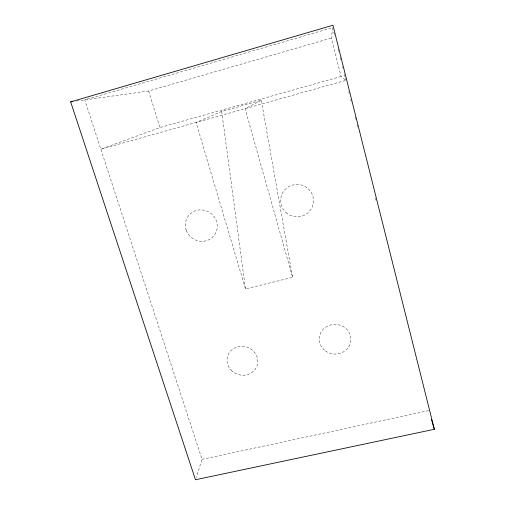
<?xml version="1.0" encoding="UTF-8"?>
<svg xmlns="http://www.w3.org/2000/svg" width="505" height="505" viewBox="0 0 505 505"><rect width="100%" height="100%" fill="white"/><g stroke="black" fill="none" stroke-linecap="round" stroke-linejoin="round"><path stroke-width="0.38" stroke-dasharray="2.52 1.89" d="M345.306 79.866L341.096 76.482L331.394 38.033L332.656 27.592L84.752 99.914L202.013 459.373L196.18 477.566M261.293 100.331L245.07 108.689L292.578 277.321L245.474 288.917L196.079 122.456L221.695 111.485L261.293 100.331L292.578 277.321M341.096 76.482L159.896 127.576L100.836 149.215L345.912 80.352M76.59 101.057L148.647 91.001L331.394 38.033M202.013 459.373L428.884 410.603L428.499 409.075M148.647 91.001L159.896 127.576M333.811 32.181L334.575 35.236M338.034 48.998L338.994 52.823M340.149 57.406L340.913 60.467M342.453 66.578L342.838 68.118M344.372 74.229L345.717 79.588M348.791 91.809L349.176 93.337M350.71 99.453L351.284 101.745M355.129 117.04L355.703 119.331M357.048 124.684L357.622 126.976M375.486 198.074L376.257 201.129M221.695 111.485L245.474 288.917M186.276 230.349A16.185 15.529 35.5 0 0 213.495 236.239A16.185 15.529 35.5 0 0 204.14 210.219A16.185 15.529 35.5 0 0 186.276 230.349M231.082 370.121A15.491 14.38 17 0 0 257.108 365.652A15.491 14.38 17 0 0 239.035 346.518A15.491 14.38 17 0 0 231.082 370.121M325.466 350.924A15.838 14.834 4.3 0 0 350.786 341.292A15.838 14.834 4.3 0 0 329.014 325.46A15.838 14.834 4.3 0 0 325.466 350.924M285.994 212.498A16.438 16.166 10.5 0 0 313.132 204.235A16.438 16.166 10.5 0 0 292.161 185.177A16.438 16.166 10.5 0 0 285.994 212.498"/><path stroke-width="0.76" d="M70.65 101.884L332.94 25.25L434.351 429.288L195.486 479.75L70.65 101.884L72.878 101.574M431.504 419.573L434.351 429.288"/></g></svg>
